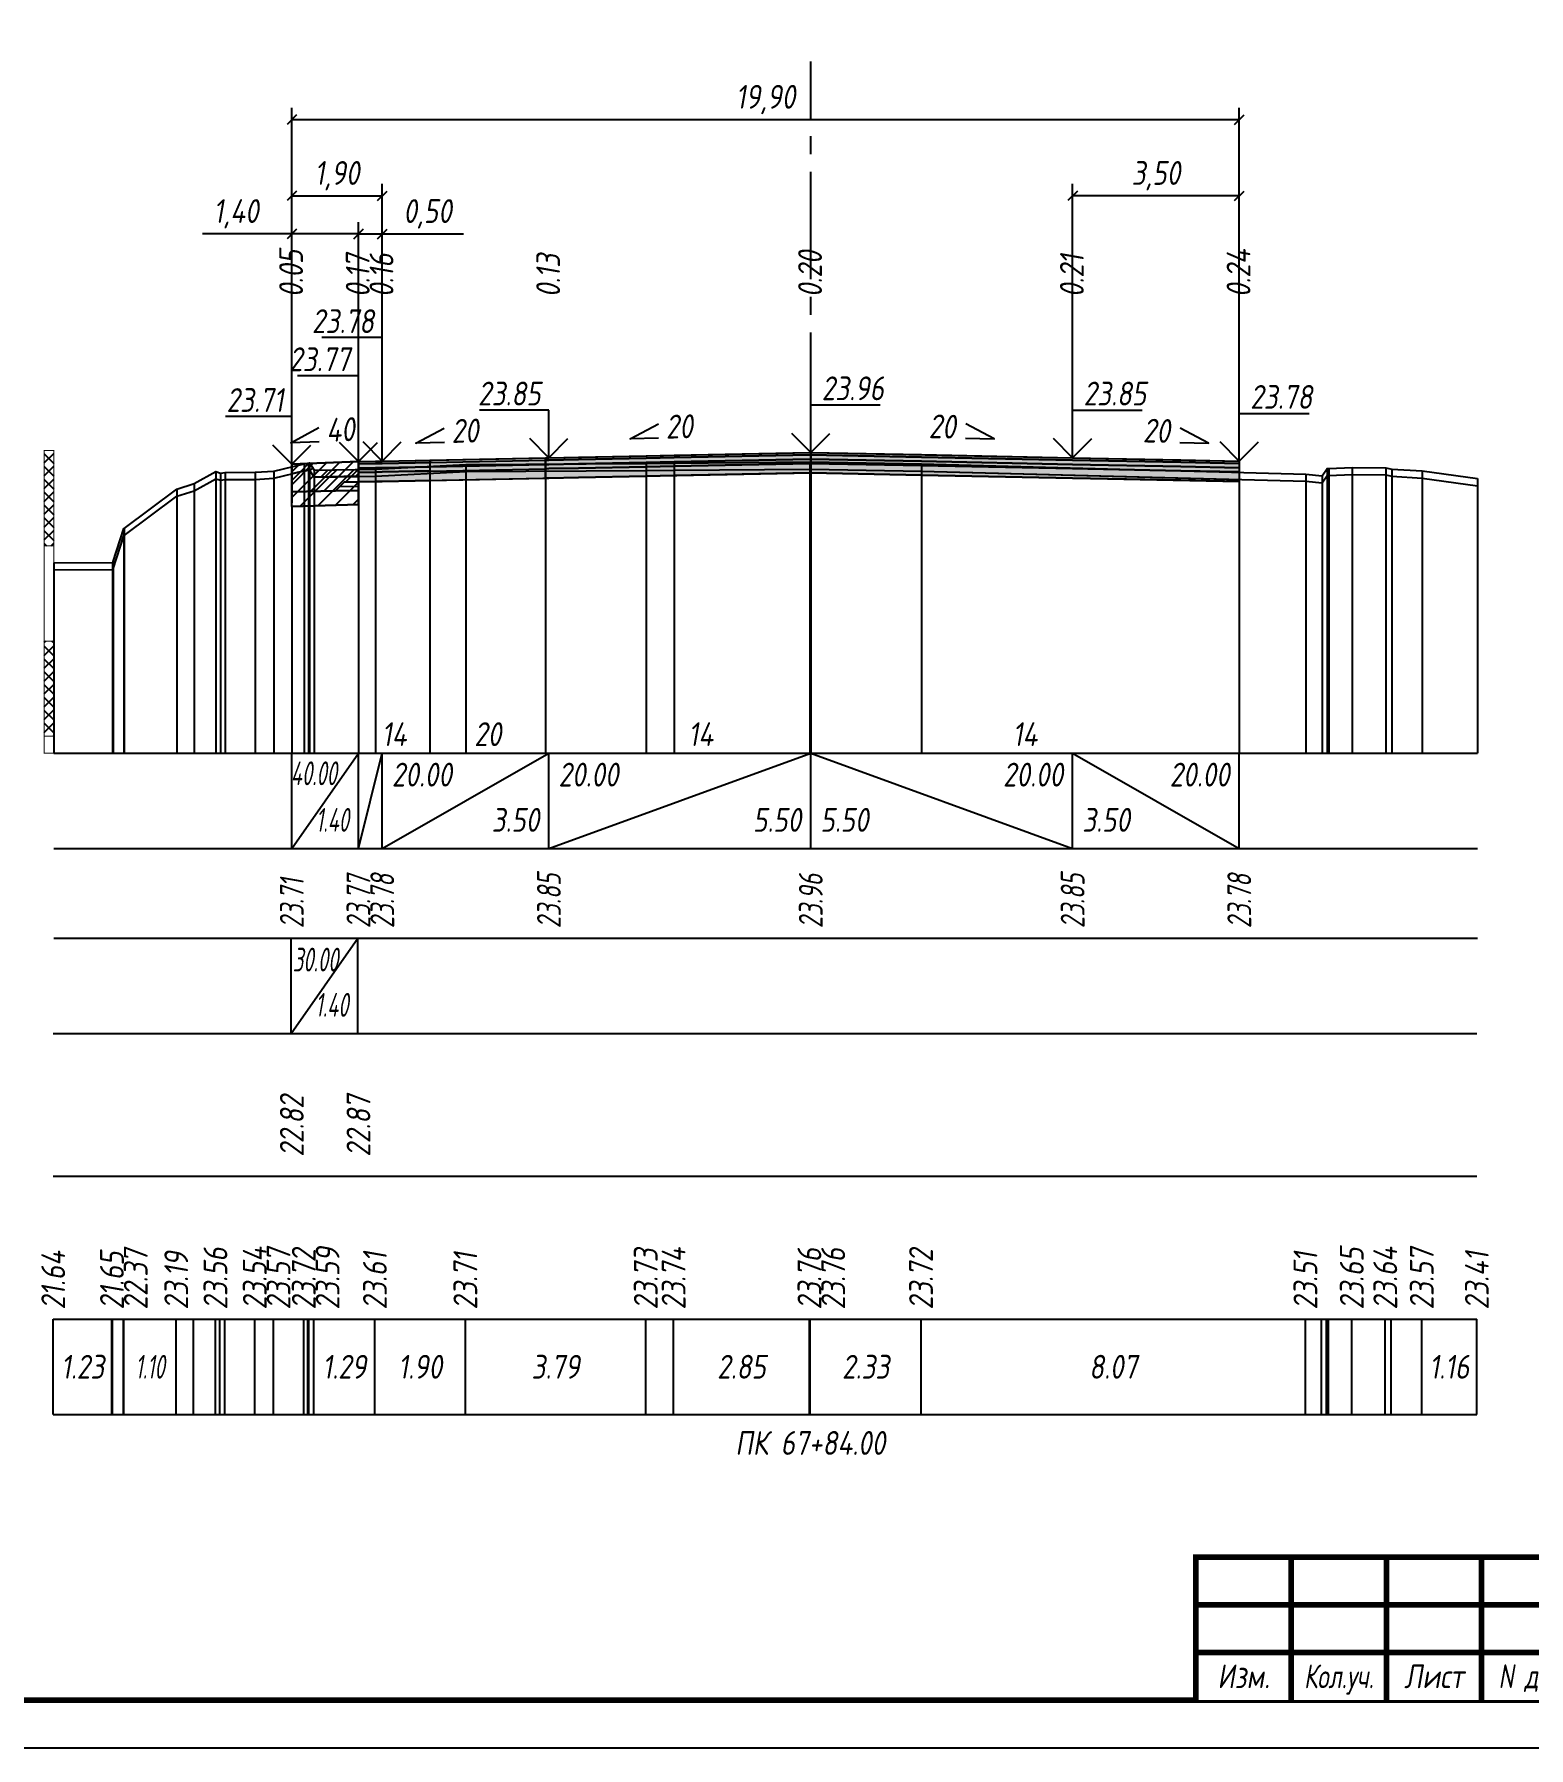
# Model space of a CAD drawing. Extents: x -717 to 1451, y -133302 to 233.
# Drawn here: x 78 to 234.9, y -107207.4 to -107027.5 of the extents above; entities that cross this region are included whole.
import ezdxf
from ezdxf.enums import TextEntityAlignment as Align

# ---------------------------------------------------------------- set-up
doc = ezdxf.new("R2010")
doc.units = 0
doc.linetypes.add('осевая2', pattern=[1.125, 0.75, -0.125, 0.125, -0.125])
for name, color, linetype in [('Зарамочное оформление', 7, 'Continuous'), ('Код_510', 7, 'Continuous'), ('Код_514', 1, 'Continuous'), ('Код_516', 1, 'Continuous'), ('Контур_0', 7, 'Continuous'), ('Контур_2521', 7, 'Continuous'), ('Контур_2564', 7, 'Continuous'), ('Контур_2660', 7, 'Continuous'), ('Контур_2665', 7, 'Continuous'), ('Контур_400', 7, 'Continuous'), ('Контур_508', 7, 'Continuous'), ('Контур_512', 7, 'Continuous'), ('Контур_513', 7, 'Continuous'), ('Контур_818', 7, 'Continuous'), ('Красный поперечник', 1, 'Continuous'), ('Линейка абсолютных высот', 7, 'Continuous'), ('Объём_2501', 7, 'Continuous'), ('Объём_2564', 7, 'Continuous'), ('Объём_2650', 7, 'Continuous'), ('Объём_2660', 7, 'Continuous'), ('Объём_2665', 7, 'Continuous'), ('Ось', 1, 'осевая2'), ('Откосы', 7, 'Continuous'), ('Отметки покрытия', 7, 'Continuous'), ('Подписи поперечников', 7, 'Continuous'), ('Рабочие отметки', 7, 'Continuous'), ('Слои выравнивания', 7, 'Continuous'), ('Таблица', 7, 'Continuous'), ('Уклоны проезжей части', 7, 'Continuous'), ('Черный поперечник', 3, 'Continuous')]:
    doc.layers.add(name, color=color, linetype=linetype)
for name, color, linetype, true_color in [('Контур_2540', 2, 'Continuous', 0xffff00), ('Контур_2560', 2, 'Continuous', 0xffff00), ('Контур_2561', 7, 'Continuous', 0xff8040), ('Контур_2562', 3, 'Continuous', 0x00ff00), ('Контур_2563', 7, 'Continuous', 0xff8000), ('Контур_2570', 7, 'Continuous', 0x80ff00), ('Контур_2725', 7, 'Continuous', 0x323232), ('Контур_2760', 7, 'Continuous', 0x323232), ('Контур_2761', 7, 'Continuous', 0x323232), ('Контур_2762', 7, 'Continuous', 0x323232), ('Контур_2763', 7, 'Continuous', 0x323232), ('Контур_402', 7, 'Continuous', 0xff6464), ('Объём_2520', 7, 'Continuous', 0x80ffff), ('Объём_2540', 2, 'Continuous', 0xffff00), ('Объём_2560', 2, 'Continuous', 0xffff00), ('Объём_2561', 7, 'Continuous', 0xff8040), ('Объём_2562', 3, 'Continuous', 0x00ff00), ('Объём_2563', 7, 'Continuous', 0xff8000), ('Объём_2570', 7, 'Continuous', 0x80ff00), ('Объём_2600', 7, 'Continuous', 0x808000), ('Объём_2746', 2, 'Continuous', 0xffff00)]:
    doc.layers.add(name, color=color, linetype=linetype, true_color=true_color)
doc.styles.get("Standard").update_dxf_attribs({"font": 'txt', "height": 2.5})
doc.styles.add('М', font='romand.shx', dxfattribs={"width": 0.8, "oblique": 10, "height": 2.5})
doc.dimstyles.new('ISO-25', dxfattribs={"dimtxt": 2.5, "dimasz": 2.5, "dimexe": 1.25, "dimexo": 0.625, "dimtad": 1, "dimtxsty": 'Standard', "dimcen": 2.5, "dimadec": 0, "dimazin": 0, "dimtfac": 1, "dimtmove": 0, "dimatfit": 3, "dimfxl": 1, "dimarcsym": 0})
pattern_1 = [(45.0000013, (0, 0), (-0.6735192404, 0.673519211), []), (135.0000003, (0, 0), (-0.673519222, -0.67351923), [])]

# ---------------------------------------------------------------- blocks, each defined once
blk = doc.blocks.new('_Oblique')
at = {"color": 0, "linetype": 'ByBlock', "lineweight": -2}
blk.add_line((-0.5, -0.5), (0.5, 0.5), dxfattribs=at)
blk = doc.blocks.new('*D2183')
at = {"color": 0, "lineweight": -2, "transparency": 16777216}
for p, q in [((105, -107072.09), (105, -107047.23)), ((112, -107071.81), (112, -107047.23)), ((105, -107048.48), (95.61, -107048.48)), ((112, -107048.48), (105, -107048.48))]:
    blk.add_line(p, q, dxfattribs=at)
at = {"layer": 'Defpoints', "color": 0, "transparency": 16777216}
for p in [(112, -107048.48), (112, -107072.43), (105, -107072.71)]:
    blk.add_point(p, dxfattribs=at)
at = {"color": 0, "lineweight": -2, "transparency": 16777216, "rotation": 180}
blk.add_blockref('_Oblique', (105, -107048.48), dxfattribs=at)
at = {"color": 0, "lineweight": -2, "transparency": 16777216}
blk.add_blockref('_Oblique', (112, -107048.48), dxfattribs=at)
at = {"color": 0, "transparency": 16777216, "insert": (99.15, -107046.37), "char_height": 2.5, "width": 8.75, "attachment_point": 5, "style": 'М'}
blk.add_mtext('1,40', dxfattribs=at)
blk = doc.blocks.new('*D2184')
at = {"color": 0, "lineweight": -2, "transparency": 16777216}
for p, q in [((112, -107071.81), (112, -107047.23)), ((114.5, -107071.76), (114.5, -107047.23)), ((112, -107048.48), (114.5, -107048.48)), ((114.5, -107048.48), (123.02, -107048.48))]:
    blk.add_line(p, q, dxfattribs=at)
at = {"layer": 'Defpoints', "color": 0, "transparency": 16777216}
for p in [(114.5, -107048.48), (112, -107072.43), (114.5, -107072.38)]:
    blk.add_point(p, dxfattribs=at)
at = {"color": 0, "lineweight": -2, "transparency": 16777216, "rotation": 180}
blk.add_blockref('_Oblique', (112, -107048.48), dxfattribs=at)
at = {"color": 0, "lineweight": -2, "transparency": 16777216}
blk.add_blockref('_Oblique', (114.5, -107048.48), dxfattribs=at)
at = {"color": 0, "transparency": 16777216, "insert": (119.26, -107046.37), "char_height": 2.5, "width": 9.1667, "attachment_point": 5, "style": 'М'}
blk.add_mtext('0,50', dxfattribs=at)
blk = doc.blocks.new('*D2185')
at = {"color": 0, "lineweight": -2, "transparency": 16777216}
for p, q in [((187, -107071.41), (187, -107043.23)), ((204.5, -107071.76), (204.5, -107043.23)), ((204.5, -107044.48), (187, -107044.48))]:
    blk.add_line(p, q, dxfattribs=at)
at = {"layer": 'Defpoints', "color": 0, "transparency": 16777216}
for p in [(187, -107044.48), (187, -107072.03), (204.5, -107072.38)]:
    blk.add_point(p, dxfattribs=at)
at = {"color": 0, "lineweight": -2, "transparency": 16777216, "rotation": 180}
blk.add_blockref('_Oblique', (187, -107044.48), dxfattribs=at)
at = {"color": 0, "lineweight": -2, "transparency": 16777216}
blk.add_blockref('_Oblique', (204.5, -107044.48), dxfattribs=at)
at = {"color": 0, "transparency": 16777216, "insert": (195.75, -107042.37), "char_height": 2.5, "width": 9.5833, "attachment_point": 5, "style": 'М'}
blk.add_mtext('3,50', dxfattribs=at)
blk = doc.blocks.new('*D2186')
at = {"color": 0, "lineweight": -2, "transparency": 16777216}
for p, q in [((105, -107072.09), (105, -107043.23)), ((114.5, -107071.76), (114.5, -107043.23)), ((105, -107044.48), (114.5, -107044.48))]:
    blk.add_line(p, q, dxfattribs=at)
at = {"layer": 'Defpoints', "color": 0, "transparency": 16777216}
for p in [(114.5, -107044.48), (114.5, -107072.38), (105, -107072.71)]:
    blk.add_point(p, dxfattribs=at)
at = {"color": 0, "lineweight": -2, "transparency": 16777216, "rotation": 180}
blk.add_blockref('_Oblique', (105, -107044.48), dxfattribs=at)
at = {"color": 0, "lineweight": -2, "transparency": 16777216}
blk.add_blockref('_Oblique', (114.5, -107044.48), dxfattribs=at)
at = {"color": 0, "transparency": 16777216, "insert": (109.75, -107042.37), "char_height": 2.5, "width": 8.75, "attachment_point": 5, "style": 'М'}
blk.add_mtext('1,90', dxfattribs=at)
blk = doc.blocks.new('*D2187')
at = {"color": 0, "lineweight": -2, "transparency": 16777216}
for p, q in [((105, -107072.09), (105, -107035.23)), ((105, -107036.48), (204.5, -107036.48)), ((204.5, -107071.76), (204.5, -107035.23))]:
    blk.add_line(p, q, dxfattribs=at)
at = {"layer": 'Defpoints', "color": 0, "transparency": 16777216}
for p in [(204.5, -107036.48), (204.5, -107072.38), (105, -107072.71)]:
    blk.add_point(p, dxfattribs=at)
at = {"color": 0, "lineweight": -2, "transparency": 16777216, "rotation": 180}
blk.add_blockref('_Oblique', (105, -107036.48), dxfattribs=at)
at = {"color": 0, "lineweight": -2, "transparency": 16777216}
blk.add_blockref('_Oblique', (204.5, -107036.48), dxfattribs=at)
at = {"color": 0, "transparency": 16777216, "insert": (154.75, -107034.37), "char_height": 2.5, "width": 11.25, "attachment_point": 5, "style": 'М'}
blk.add_mtext('19,90', dxfattribs=at)
blk = doc.blocks.new('Штамп')
at = {"linetype": 'Continuous'}
blk.add_wipeout([(199.95, -411.25), (384.95, -411.25), (384.95, -426.25), (199.95, -426.25)], dxfattribs=at).dxf.layer = 'Зарамочное оформление'
at = {"layer": 'Зарамочное оформление', "linetype": 'Continuous', "lineweight": -3, "const_width": 0.6, "flags": 128}
for points in [[(199.95, -426.25), (199.95, -411.25), (384.95, -411.25)], [(209.95, -411.25), (209.95, -426.25)], [(219.95, -411.25), (219.95, -426.25)], [(229.95, -411.25), (229.95, -426.25)], [(239.95, -411.25), (239.95, -426.25)], [(254.95, -411.25), (254.95, -426.25)], [(264.95, -411.25), (264.95, -426.25)], [(374.95, -411.25), (374.95, -426.25)], [(199.95, -416.25), (264.95, -416.25)], [(374.95, -418.25), (384.95, -418.25)], [(199.95, -421.25), (264.95, -421.25)]]:
    blk.add_lwpolyline(points, dxfattribs=at)
at = {"linetype": 'Continuous', "insert": (319.95, -419.17), "char_height": 5, "width": 110, "attachment_point": 5, "style": 'М'}
blk.add_mtext('{\\Q10;\\W0.8;43/23-Р-ЗП2-1}', dxfattribs=at)
at = {"layer": 'Зарамочное оформление', "linetype": 'Continuous', "style": 'М', "oblique": 10}
for s, width, p in [('Лист', 0.8, (379.95, -414.66)), ('Изм.', 0.8, (204.95, -423.75)), ('Кол.уч.', 0.7, (214.95, -423.75)), ('Лист', 0.8, (224.95, -423.75)), ('N док.', 0.7, (235.28, -423.75)), ('Подпись', 0.8, (247.45, -423.75)), ('Дата', 0.8, (259.95, -423.75))]:
    blk.add_text(s, height=2.5, dxfattribs=dict(at, width=width)).set_placement(p, align=Align.MIDDLE_CENTER)
blk = doc.blocks.new('шифр')
blk.add_blockref('Штамп', (0, -106836))

msp = doc.modelspace()

# ---------------------------------------------------------------- hatches: boundary and pattern name
at = {"layer": 'Линейка абсолютных высот'}
h = msp.add_hatch(dxfattribs=at)
h.set_pattern_fill('ANSI37', scale=0.3, style=0)
h.set_pattern_definition(pattern_1)
h.paths.add_polyline_path([(80, -107081.224), (80, -107071.224), (79, -107071.224), (79, -107081.224)])
h = msp.add_hatch(dxfattribs=at)
h.set_pattern_fill('ANSI37', scale=0.3, style=0)
h.set_pattern_definition(pattern_1)
h.paths.add_polyline_path([(80, -107101.224), (80, -107091.224), (79, -107091.224), (79, -107101.224)])
at = {"layer": 'Объём_2563'}
h = msp.add_hatch(dxfattribs=at)
h.set_pattern_fill('ANSI31', color=256, scale=0.3)
h.paths.add_polyline_path([(105, -107072.651), (112, -107072.371), (112, -107074.521), (110.5, -107074.551), (109.582, -107075.469), (105, -107075.561)])
at = {"layer": 'Объём_2570'}
h = msp.add_hatch(dxfattribs=at)
h.set_pattern_fill('ANSI31', color=256, scale=0.2)
h.paths.add_polyline_path([(112, -107073.919), (107.35, -107074.023), (106.85, -107073.273), (106.311, -107073.36), (105, -107073.676), (105, -107072.926), (106.311, -107072.61), (106.85, -107072.523), (107.35, -107073.273), (112, -107073.198)])
at = {"layer": 'Объём_2600'}
h = msp.add_hatch(dxfattribs=at)
h.set_pattern_fill('ANSI31', color=6, scale=0.4)
h.paths.add_polyline_path([(105, -107077.106), (105, -107073.676), (106.311, -107073.36), (106.85, -107073.273), (107.35, -107074.023), (112, -107073.948), (112, -107076.896)])
at = {"layer": 'Слои выравнивания'}
for color, points in [(2, [(112, -107072.371), (113.781, -107072.335), (114.5, -107072.321), (117.948, -107072.252), (131.656, -107071.978), (131.656, -107072.228), (117.948, -107072.502), (114.5, -107072.571), (113.781, -107072.585), (112, -107072.621)]), (3, [(112, -107072.621), (113.781, -107072.585), (114.5, -107072.571), (117.948, -107072.502), (131.656, -107072.228), (131.656, -107072.678), (117.948, -107072.952), (114.5, -107073.021), (113.781, -107073.035), (112, -107073.071)]), (2, [(131.656, -107071.978), (132, -107071.971), (135.111, -107071.909), (142.224, -107071.766), (145.15, -107071.708), (159.414, -107071.422), (159.5, -107071.421), (159.5, -107071.671), (159.414, -107071.672), (145.15, -107071.958), (142.224, -107072.016), (135.111, -107072.159), (132, -107072.221), (131.656, -107072.228)]), (3, [(131.656, -107072.228), (132, -107072.221), (135.111, -107072.159), (142.224, -107072.016), (145.15, -107071.958), (159.414, -107071.672), (159.5, -107071.671), (159.5, -107072.121), (159.414, -107072.122), (145.15, -107072.408), (142.224, -107072.466), (135.111, -107072.609), (132, -107072.671), (131.656, -107072.678)]), (4, [(131.656, -107072.678), (132, -107072.671), (135.111, -107072.609), (142.224, -107072.466), (145.15, -107072.408), (159.414, -107072.122), (159.5, -107072.121), (159.5, -107072.571), (159.414, -107072.572), (145.15, -107072.858), (142.224, -107072.916), (135.111, -107073.059), (132, -107073.121), (131.656, -107073.128)]), (5, [(131.656, -107073.128), (132, -107073.121), (135.111, -107073.059), (142.224, -107072.916), (145.15, -107072.858), (159.414, -107072.572), (159.5, -107072.571), (159.5, -107073.571), (159.414, -107073.572), (145.15, -107073.858), (142.224, -107073.916), (135.111, -107074.059), (132, -107074.121), (131.656, -107074.128)]), (2, [(159.5, -107071.421), (171.133, -107071.653), (187, -107071.971), (198.365, -107072.198), (204.5, -107072.321), (204.5, -107072.571), (198.365, -107072.448), (187, -107072.221), (171.133, -107071.903), (159.5, -107071.671)]), (3, [(159.5, -107071.671), (171.133, -107071.903), (187, -107072.221), (198.365, -107072.448), (204.5, -107072.571), (204.5, -107073.021), (198.365, -107072.898), (187, -107072.671), (171.133, -107072.353), (159.5, -107072.121)]), (4, [(159.5, -107072.121), (171.133, -107072.353), (187, -107072.671), (198.365, -107072.898), (204.5, -107073.021), (204.5, -107073.471), (198.365, -107073.348), (187, -107073.121), (171.133, -107072.803), (159.5, -107072.571)]), (5, [(159.5, -107072.571), (171.133, -107072.803), (187, -107073.121), (198.365, -107073.348), (204.5, -107073.471), (204.5, -107074.471), (198.365, -107074.348), (187, -107074.121), (171.133, -107073.803), (159.5, -107073.571)]), (4, [(112, -107073.071), (113.781, -107073.035), (114.5, -107073.021), (117.948, -107072.952), (131.656, -107072.678), (131.656, -107073.128), (117.948, -107073.402), (114.5, -107073.471), (113.781, -107073.485), (112, -107073.521)]), (5, [(112, -107073.521), (113.781, -107073.485), (114.5, -107073.471), (117.948, -107073.402), (131.656, -107073.128), (131.656, -107074.128), (117.948, -107074.402), (114.5, -107074.471), (113.781, -107074.485), (112, -107074.521)])]:
    msp.add_hatch(color=color, dxfattribs=at).paths.add_polyline_path(points)

# ---------------------------------------------------------------- linework, layer by layer
at = {"flags": 128}
msp.add_lwpolyline([(-30.054, -107207.421), (389.946, -107207.421), (389.946, -106910.421), (-30.054, -106910.421)], close=True, dxfattribs=at)
at = {"const_width": 0.6, "flags": 128}
msp.add_lwpolyline([(-10.054, -107202.421), (384.946, -107202.421), (384.946, -106915.421), (-10.054, -106915.421)], close=True, dxfattribs=at)
at = {"layer": 'Код_510'}
for p, q in [((79.946, -107172.421), (79.946, -107162.421)), ((86.11, -107172.421), (86.11, -107162.421)), ((86.186, -107172.421), (86.186, -107162.421)), ((87.307, -107172.421), (87.307, -107162.421)), ((87.344, -107172.421), (87.344, -107162.421)), ((92.865, -107172.421), (92.865, -107162.421)), ((94.682, -107172.421), (94.682, -107162.421)), ((96.983, -107172.421), (96.983, -107162.421)), ((97.453, -107172.421), (97.453, -107162.421)), ((97.951, -107172.421), (97.951, -107162.421)), ((101.108, -107172.421), (101.108, -107162.421)), ((103.064, -107172.421), (103.064, -107162.421)), ((106.257, -107172.421), (106.257, -107162.421)), ((106.695, -107172.421), (106.695, -107162.421)), ((106.796, -107172.421), (106.796, -107162.421)), ((107.296, -107172.421), (107.296, -107162.421)), ((113.727, -107172.421), (113.727, -107162.421)), ((123.226, -107172.421), (123.226, -107162.421)), ((142.169, -107172.421), (142.169, -107162.421)), ((145.096, -107172.421), (145.096, -107162.421)), ((159.359, -107172.421), (159.359, -107162.421)), ((159.446, -107172.421), (159.446, -107162.421)), ((171.079, -107172.421), (171.079, -107162.421)), ((211.445, -107172.421), (211.445, -107162.421)), ((213.15, -107172.421), (213.15, -107162.421)), ((213.664, -107172.421), (213.664, -107162.421)), ((213.857, -107172.421), (213.857, -107162.421)), ((216.312, -107172.421), (216.312, -107162.421)), ((219.831, -107172.421), (219.831, -107162.421)), ((220.455, -107172.421), (220.455, -107162.421)), ((223.666, -107172.421), (223.666, -107162.421)), ((229.446, -107172.421), (229.446, -107162.421))]:
    msp.add_line(p, q, dxfattribs=at)
at = {"layer": 'Код_514'}
for p, q in [((105, -107113), (105, -107103)), ((105, -107113), (112, -107103)), ((112, -107113), (112, -107103)), ((112, -107113), (114.5, -107103)), ((114.5, -107113), (114.5, -107103)), ((114.5, -107113), (132, -107103)), ((132, -107113), (132, -107103)), ((132, -107113), (159.5, -107103)), ((159.5, -107113), (159.5, -107103)), ((159.5, -107103), (187, -107113)), ((187, -107113), (187, -107103)), ((187, -107103), (204.5, -107113)), ((204.5, -107113), (204.5, -107103))]:
    msp.add_line(p, q, dxfattribs=at)
at = {"layer": 'Код_516'}
for p, q in [((104.946, -107132.421), (104.946, -107122.421)), ((104.946, -107132.421), (111.946, -107122.421)), ((111.946, -107132.421), (111.946, -107122.421))]:
    msp.add_line(p, q, dxfattribs=at)
at = {"layer": 'Контур_0', "flags": 128}
for points in [[(204.5, -107072.321), (204.5, -107076.371)], [(105, -107072.651), (105, -107076.701)], [(105, -107075.561), (109.582, -107075.469), (110.5, -107074.551), (112, -107074.521)], [(110.5, -107074.551), (112, -107074.521), (112, -107075.421), (109.582, -107075.469), (110.5, -107074.551), (110.5, -107074.551)]]:
    msp.add_lwpolyline(points, dxfattribs=at)
at = {"layer": 'Контур_2521', "color": 250, "flags": 128}
msp.add_lwpolyline([(110.041, -107075.01), (112, -107074.971)], dxfattribs=at)
at = {"layer": 'Контур_2540', "flags": 128}
msp.add_lwpolyline([(109.582, -107075.469), (112, -107075.421), (112, -107076.896), (105, -107077.106), (105, -107075.561), (109.582, -107075.469), (109.582, -107075.469)], dxfattribs=at)
at = {"layer": 'Контур_2560', "flags": 128}
msp.add_lwpolyline([(105, -107072.651), (105, -107072.651), (105, -107072.651), (112, -107072.371)], dxfattribs=at)
at = {"layer": 'Контур_2561', "flags": 128}
msp.add_lwpolyline([(112, -107072.371), (112, -107072.371), (105, -107072.651), (105, -107072.651), (112, -107072.371)], dxfattribs=at)
at = {"layer": 'Контур_2562', "flags": 128}
msp.add_lwpolyline([(105, -107072.651), (105, -107072.651), (105, -107072.651), (105, -107072.651), (105, -107072.651)], dxfattribs=at)
at = {"layer": 'Контур_2563', "flags": 128}
msp.add_lwpolyline([(105, -107072.651), (112, -107072.371), (112, -107074.521), (110.5, -107074.551), (109.582, -107075.469), (105, -107075.561), (105, -107072.651), (105, -107072.651)], dxfattribs=at)
at = {"layer": 'Контур_2564', "flags": 128}
msp.add_lwpolyline([(105, -107072.651), (112, -107072.371)], dxfattribs=at)
at = {"layer": 'Контур_2570', "flags": 128}
msp.add_lwpolyline([(80, -107083.75), (86.164, -107083.724), (86.24, -107083.627), (87.361, -107080.166), (87.398, -107080.144), (92.92, -107076.018), (94.736, -107075.441), (97.037, -107074.18), (97.507, -107074.341), (98.006, -107074.278), (101.162, -107074.26), (103.118, -107074.129), (106.311, -107073.36), (106.75, -107073.291), (106.85, -107073.273), (107.35, -107074.023), (113.781, -107073.919), (123.281, -107073.424), (142.224, -107073.319), (145.15, -107073.291), (159.414, -107073.164), (159.5, -107073.166), (171.133, -107073.373), (211.499, -107074.448), (213.204, -107074.611), (213.719, -107073.856), (213.911, -107073.848), (216.367, -107073.744), (219.886, -107073.773), (220.509, -107073.914), (223.72, -107074.114), (229.5, -107074.915)], dxfattribs=at)
at = {"layer": 'Контур_2660', "flags": 128}
msp.add_lwpolyline([(105, -107077.106), (112, -107076.896)], dxfattribs=at)
at = {"layer": 'Контур_2665', "flags": 128}
msp.add_lwpolyline([(105, -107072.651), (105, -107072.651)], dxfattribs=at)
at = {"layer": 'Контур_2725', "flags": 128}
msp.add_lwpolyline([(112, -107074.521), (113.781, -107074.485), (114.5, -107074.471), (117.948, -107074.402), (119.505, -107074.371), (131.656, -107074.128), (132, -107074.121), (135.111, -107074.059), (142.224, -107073.916), (145.15, -107073.858), (159.414, -107073.572), (159.5, -107073.571), (171.133, -107073.803), (187, -107074.121), (198.365, -107074.348), (204.5, -107074.471)], dxfattribs=at)
at = {"layer": 'Контур_2760', "flags": 128}
msp.add_lwpolyline([(112, -107072.371), (113.781, -107072.335), (114.5, -107072.321), (117.948, -107072.252), (119.505, -107072.221), (131.656, -107071.978), (132, -107071.971), (135.111, -107071.909), (142.224, -107071.766), (145.15, -107071.708), (159.414, -107071.422), (159.5, -107071.421), (171.133, -107071.653), (187, -107071.971), (198.365, -107072.198), (204.5, -107072.321)], dxfattribs=at)
at = {"layer": 'Контур_2761', "flags": 128}
msp.add_lwpolyline([(112, -107072.621), (113.781, -107072.585), (114.5, -107072.571), (117.948, -107072.502), (119.505, -107072.471), (131.656, -107072.228), (132, -107072.221), (135.111, -107072.159), (142.224, -107072.016), (145.15, -107071.958), (159.414, -107071.672), (159.5, -107071.671), (171.133, -107071.903), (187, -107072.221), (198.365, -107072.448), (204.5, -107072.571)], dxfattribs=at)
at = {"layer": 'Контур_2762', "flags": 128}
msp.add_lwpolyline([(112, -107073.071), (113.781, -107073.035), (114.5, -107073.021), (117.948, -107072.952), (119.505, -107072.921), (131.656, -107072.678), (132, -107072.671), (135.111, -107072.609), (142.224, -107072.466), (145.15, -107072.408), (159.414, -107072.122), (159.5, -107072.121), (171.133, -107072.353), (187, -107072.671), (198.365, -107072.898), (204.5, -107073.021)], dxfattribs=at)
at = {"layer": 'Контур_2763', "flags": 128}
msp.add_lwpolyline([(112, -107073.521), (113.781, -107073.485), (114.5, -107073.471), (117.948, -107073.402), (119.505, -107073.371), (131.656, -107073.128), (132, -107073.121), (135.111, -107073.059), (142.224, -107072.916), (145.15, -107072.858), (159.414, -107072.572), (159.5, -107072.571), (171.133, -107072.803), (187, -107073.121), (198.365, -107073.348), (204.5, -107073.471)], dxfattribs=at)
at = {"layer": 'Контур_400', "flags": 128}
for points in [[(112, -107072.371), (114.5, -107072.321), (114.5, -107072.321), (114.5, -107072.321), (114.5, -107072.321), (114.5, -107072.321), (114.5, -107072.321), (132, -107071.971), (159.5, -107071.421)], [(159.5, -107071.421), (187, -107071.971), (204.5, -107072.321)]]:
    msp.add_lwpolyline(points, dxfattribs=at)
at = {"layer": 'Контур_402', "flags": 128}
msp.add_lwpolyline([(105, -107077.106), (112, -107076.896), (112, -107074.521), (159.5, -107073.571), (204.5, -107074.471)], dxfattribs=at)
at = {"layer": 'Контур_508', "flags": 128}
msp.add_lwpolyline([(105, -107077.106), (112, -107076.896), (112, -107074.521), (159.5, -107073.571), (204.5, -107074.471)], dxfattribs=at)
at = {"layer": 'Контур_512', "flags": 128}
msp.add_lwpolyline([(105, -107077.106), (112, -107076.896)], dxfattribs=at)
at = {"layer": 'Контур_513', "flags": 128}
msp.add_lwpolyline([(105, -107077.106), (112, -107076.896), (112, -107074.521), (159.5, -107073.571), (204.5, -107074.471)], dxfattribs=at)
at = {"layer": 'Контур_818', "flags": 128}
msp.add_lwpolyline([(105, -107073.676), (106.311, -107073.36), (106.75, -107073.291), (106.85, -107073.273), (107.35, -107074.023), (113.781, -107073.919), (123.281, -107073.424), (142.224, -107073.319), (145.15, -107073.291), (159.414, -107073.164), (159.5, -107073.166), (171.133, -107073.373), (204.5, -107074.261)], dxfattribs=at)
at = {"layer": 'Красный поперечник'}
for p, q in [((105, -107072.651), (112, -107072.371)), ((112, -107072.371), (114.5, -107072.321)), ((114.5, -107072.321), (132, -107071.971)), ((132, -107071.971), (159.5, -107071.421)), ((159.5, -107071.421), (187, -107071.971)), ((187, -107071.971), (204.5, -107072.321)), ((105, -107077.106), (105, -107103)), ((112, -107076.896), (112, -107103))]:
    msp.add_line(p, q, dxfattribs=at)
at = {"layer": 'Линейка абсолютных высот', "color": 7, "const_width": 0.1, "flags": 128}
for points in [[(80, -107081.224), (80, -107071.224), (79, -107071.224), (79, -107081.224), (80, -107081.224)], [(80, -107091.224), (80, -107081.224), (79, -107081.224), (79, -107091.224), (80, -107091.224)], [(80, -107101.224), (80, -107091.224), (79, -107091.224), (79, -107101.224), (80, -107101.224)], [(80, -107103), (80, -107101.224), (79, -107101.224), (79, -107103), (80, -107103)]]:
    msp.add_lwpolyline(points, dxfattribs=at)
at = {"layer": 'Объём_2501', "flags": 128}
for points in [[(112, -107072.371), (114.5, -107072.321), (114.5, -107072.321), (114.5, -107072.321), (114.5, -107072.321), (114.5, -107072.321), (114.5, -107072.321), (132, -107071.971), (159.5, -107071.421)], [(159.5, -107071.421), (187, -107071.971), (204.5, -107072.321)]]:
    msp.add_lwpolyline(points, dxfattribs=at)
at = {"layer": 'Объём_2520', "color": 250, "flags": 128}
msp.add_lwpolyline([(110.5, -107074.551), (112, -107074.521), (112, -107075.421), (109.582, -107075.469), (110.5, -107074.551), (110.5, -107074.551)], dxfattribs=at)
at = {"layer": 'Объём_2540', "flags": 128}
msp.add_lwpolyline([(109.582, -107075.469), (112, -107075.421), (112, -107076.896), (105, -107077.106), (105, -107075.561), (109.582, -107075.469), (109.582, -107075.469)], dxfattribs=at)
at = {"layer": 'Объём_2560', "flags": 128}
msp.add_lwpolyline([(105, -107072.651), (105, -107072.651), (105, -107072.651), (112, -107072.371)], dxfattribs=at)
at = {"layer": 'Объём_2561', "flags": 128}
msp.add_lwpolyline([(112, -107072.371), (112, -107072.371), (105, -107072.651), (105, -107072.651), (112, -107072.371)], dxfattribs=at)
at = {"layer": 'Объём_2562', "flags": 128}
msp.add_lwpolyline([(105, -107072.651), (105, -107072.651), (105, -107072.651), (105, -107072.651), (105, -107072.651)], dxfattribs=at)
at = {"layer": 'Объём_2563', "color": 250, "flags": 128}
msp.add_lwpolyline([(105, -107072.651), (112, -107072.371), (112, -107074.521), (110.5, -107074.551), (109.582, -107075.469), (105, -107075.561), (105, -107072.651), (105, -107072.651)], dxfattribs=at)
at = {"layer": 'Объём_2564', "flags": 128}
msp.add_lwpolyline([(105, -107072.651), (112, -107072.371)], dxfattribs=at)
at = {"layer": 'Объём_2570', "flags": 128}
msp.add_lwpolyline([(112, -107073.919), (112, -107073.919), (112, -107073.919), (112, -107073.919), (107.35, -107074.023), (106.85, -107073.273), (106.311, -107073.36), (105, -107073.676), (105, -107072.926), (106.311, -107072.61), (106.85, -107072.523), (107.35, -107073.273), (112, -107073.198), (112, -107073.198), (112, -107073.198), (112, -107073.198), (112, -107073.198), (112, -107073.919), (112, -107073.919), (112, -107073.919)], dxfattribs=at)
at = {"layer": 'Объём_2650', "color": 6, "flags": 128}
msp.add_lwpolyline([(105, -107077.106), (105, -107073.676), (106.311, -107073.36), (106.85, -107073.273), (107.35, -107074.023), (112, -107073.948), (112, -107076.896), (105, -107077.106), (105, -107077.106)], dxfattribs=at)
at = {"layer": 'Объём_2660', "flags": 128}
msp.add_lwpolyline([(105, -107077.106), (112, -107076.896)], dxfattribs=at)
at = {"layer": 'Объём_2665', "flags": 128}
msp.add_lwpolyline([(105, -107072.651), (105, -107072.651)], dxfattribs=at)
at = {"layer": 'Объём_2746', "flags": 128}
msp.add_lwpolyline([(107.35, -107074.023), (107.35, -107077.035), (105, -107077.106), (105, -107073.676), (106.311, -107073.36), (106.85, -107073.273), (107.35, -107074.023), (107.35, -107074.023)], dxfattribs=at)
at = {"layer": 'Ось', "ltscale": 15}
msp.add_line((159.5, -107086.971), (159.5, -107030.392), dxfattribs=at)
at = {"layer": 'Откосы', "color": 1, "flags": 128}
for points in [[(107.881, -107070.306), (104.884, -107070.426), (107.821, -107068.807)], [(121.024, -107070.379), (118.025, -107070.439), (120.994, -107068.879)], [(143.524, -107069.929), (140.525, -107069.989), (143.494, -107068.429)], [(175.763, -107069.929), (178.763, -107069.989), (175.793, -107068.429)], [(198.263, -107070.379), (201.263, -107070.439), (198.293, -107068.879)]]:
    msp.add_lwpolyline(points, dxfattribs=at)
at = {"layer": 'Отметки покрытия', "color": 1}
for p, q in [((114.5, -107059.371), (108.15, -107059.371)), ((114.5, -107072.321), (114.5, -107059.371)), ((112, -107063.371), (105.6, -107063.371)), ((112, -107072.371), (112, -107063.371)), ((132, -107066.971), (124.7, -107066.971)), ((132, -107071.971), (132, -107066.971)), ((159.5, -107071.421), (159.5, -107066.421)), ((159.5, -107066.421), (166.8, -107066.421)), ((187, -107071.971), (187, -107066.971)), ((187, -107066.971), (194.3, -107066.971)), ((105, -107067.651), (98.05, -107067.651)), ((105, -107072.651), (105, -107067.651)), ((204.5, -107072.321), (204.5, -107067.321)), ((204.5, -107067.321), (211.85, -107067.321)), ((105, -107072.651), (103, -107070.651)), ((105, -107072.651), (107, -107070.651)), ((112, -107072.371), (110, -107070.371)), ((112, -107072.371), (114, -107070.371)), ((114.5, -107072.321), (112.5, -107070.321)), ((114.5, -107072.321), (116.5, -107070.321)), ((132, -107071.971), (130, -107069.971)), ((132, -107071.971), (134, -107069.971)), ((159.5, -107071.421), (157.5, -107069.421)), ((159.5, -107071.421), (161.5, -107069.421)), ((187, -107071.971), (185, -107069.971)), ((187, -107071.971), (189, -107069.971)), ((204.5, -107072.321), (202.5, -107070.321)), ((204.5, -107072.321), (206.5, -107070.321))]:
    msp.add_line(p, q, dxfattribs=at)
at = {"layer": 'Слои выравнивания'}
for p, q in [((112, -107072.371), (112, -107103)), ((119.505, -107072.221), (119.505, -107103)), ((131.656, -107071.978), (131.656, -107103)), ((159.5, -107071.421), (159.5, -107103)), ((204.5, -107072.321), (204.5, -107103))]:
    msp.add_line(p, q, dxfattribs=at)
at = {"layer": 'Слои выравнивания', "color": 2, "flags": 128}
for points in [[(112, -107072.371), (113.781, -107072.335), (114.5, -107072.321), (117.948, -107072.252), (119.505, -107072.221), (119.505, -107072.471), (117.948, -107072.502), (114.5, -107072.571), (113.781, -107072.585), (112, -107072.621)], [(131.656, -107071.978), (132, -107071.971), (135.111, -107071.909), (142.224, -107071.766), (145.15, -107071.708), (159.414, -107071.422), (159.5, -107071.421), (159.5, -107071.671), (159.414, -107071.672), (145.15, -107071.958), (142.224, -107072.016), (135.111, -107072.159), (132, -107072.221), (131.656, -107072.228)], [(159.5, -107071.421), (171.133, -107071.653), (187, -107071.971), (198.365, -107072.198), (204.5, -107072.321), (204.5, -107072.571), (198.365, -107072.448), (187, -107072.221), (171.133, -107071.903), (159.5, -107071.671)]]:
    msp.add_lwpolyline(points, close=True, dxfattribs=at)
at = {"layer": 'Слои выравнивания', "color": 3, "flags": 128}
for points in [[(112, -107072.621), (113.781, -107072.585), (114.5, -107072.571), (117.948, -107072.502), (119.505, -107072.471), (119.505, -107072.921), (117.948, -107072.952), (114.5, -107073.021), (113.781, -107073.035), (112, -107073.071)], [(131.656, -107072.228), (132, -107072.221), (135.111, -107072.159), (142.224, -107072.016), (145.15, -107071.958), (159.414, -107071.672), (159.5, -107071.671), (159.5, -107072.121), (159.414, -107072.122), (145.15, -107072.408), (142.224, -107072.466), (135.111, -107072.609), (132, -107072.671), (131.656, -107072.678)], [(159.5, -107071.671), (171.133, -107071.903), (187, -107072.221), (198.365, -107072.448), (204.5, -107072.571), (204.5, -107073.021), (198.365, -107072.898), (187, -107072.671), (171.133, -107072.353), (159.5, -107072.121)]]:
    msp.add_lwpolyline(points, close=True, dxfattribs=at)
at = {"layer": 'Слои выравнивания', "color": 4, "flags": 128}
for points in [[(131.656, -107072.678), (132, -107072.671), (135.111, -107072.609), (142.224, -107072.466), (145.15, -107072.408), (159.414, -107072.122), (159.5, -107072.121), (159.5, -107072.571), (159.414, -107072.572), (145.15, -107072.858), (142.224, -107072.916), (135.111, -107073.059), (132, -107073.121), (131.656, -107073.128)], [(159.5, -107072.121), (171.133, -107072.353), (187, -107072.671), (198.365, -107072.898), (204.5, -107073.021), (204.5, -107073.471), (198.365, -107073.348), (187, -107073.121), (171.133, -107072.803), (159.5, -107072.571)], [(112, -107073.071), (113.781, -107073.035), (114.5, -107073.021), (117.948, -107072.952), (119.505, -107072.921), (119.505, -107073.371), (117.948, -107073.402), (114.5, -107073.471), (113.781, -107073.485), (112, -107073.521)]]:
    msp.add_lwpolyline(points, close=True, dxfattribs=at)
at = {"layer": 'Слои выравнивания', "color": 5, "flags": 128}
for points in [[(131.656, -107073.128), (132, -107073.121), (135.111, -107073.059), (142.224, -107072.916), (145.15, -107072.858), (159.414, -107072.572), (159.5, -107072.571), (159.5, -107073.571), (159.414, -107073.572), (145.15, -107073.858), (142.224, -107073.916), (135.111, -107074.059), (132, -107074.121), (131.656, -107074.128)], [(159.5, -107072.571), (171.133, -107072.803), (187, -107073.121), (198.365, -107073.348), (204.5, -107073.471), (204.5, -107074.471), (198.365, -107074.348), (187, -107074.121), (171.133, -107073.803), (159.5, -107073.571)], [(112, -107073.521), (113.781, -107073.485), (114.5, -107073.471), (117.948, -107073.402), (119.505, -107073.371), (119.505, -107074.371), (117.948, -107074.402), (114.5, -107074.471), (113.781, -107074.485), (112, -107074.521)]]:
    msp.add_lwpolyline(points, close=True, dxfattribs=at)
at = {"layer": 'Таблица'}
for p, q in [((80, -107103), (229.5, -107103)), ((80, -107113), (229.5, -107113)), ((80, -107122.421), (229.5, -107122.421)), ((79.946, -107132.421), (229.446, -107132.421)), ((79.946, -107147.421), (229.446, -107147.421)), ((79.946, -107162.421), (229.446, -107162.421)), ((79.946, -107172.421), (229.446, -107172.421))]:
    msp.add_line(p, q, dxfattribs=at)
at = {"layer": 'Черный поперечник', "color": 7}
for p, q in [((106.75, -107072.541), (106.75, -107103)), ((106.85, -107072.523), (106.85, -107103)), ((142.224, -107072.569), (142.224, -107103)), ((145.15, -107072.541), (145.15, -107103)), ((159.414, -107072.414), (159.414, -107103)), ((159.5, -107072.416), (159.5, -107103)), ((97.037, -107073.43), (97.037, -107103)), ((97.507, -107073.591), (97.507, -107103)), ((98.006, -107073.528), (98.006, -107103)), ((101.162, -107073.51), (101.162, -107103)), ((103.118, -107073.379), (103.118, -107103)), ((106.311, -107072.61), (106.311, -107103)), ((107.35, -107073.273), (107.35, -107103)), ((113.781, -107073.169), (113.781, -107103)), ((123.281, -107072.674), (123.281, -107103)), ((171.133, -107072.623), (171.133, -107103)), ((211.499, -107073.698), (211.499, -107103)), ((213.204, -107073.861), (213.204, -107103)), ((213.719, -107073.106), (213.719, -107103)), ((213.911, -107073.098), (213.911, -107103)), ((216.367, -107072.994), (216.367, -107103)), ((219.886, -107073.023), (219.886, -107103)), ((220.509, -107073.164), (220.509, -107103)), ((223.72, -107073.364), (223.72, -107103)), ((229.5, -107074.165), (229.5, -107103)), ((92.92, -107075.268), (92.92, -107103)), ((94.736, -107074.691), (94.736, -107103)), ((87.361, -107079.416), (87.361, -107103)), ((87.398, -107079.394), (87.398, -107103)), ((80, -107083), (80, -107103)), ((86.164, -107082.974), (86.164, -107103)), ((86.24, -107082.877), (86.24, -107103))]:
    msp.add_line(p, q, dxfattribs=at)
at = {"layer": 'Черный поперечник', "flags": 128}
msp.add_lwpolyline([(80, -107083), (86.164, -107082.974), (86.24, -107082.877), (87.361, -107079.416), (87.398, -107079.394), (92.92, -107075.268), (94.736, -107074.691), (97.037, -107073.43), (97.507, -107073.591), (98.006, -107073.528), (101.162, -107073.51), (103.118, -107073.379), (106.311, -107072.61), (106.75, -107072.541), (106.85, -107072.523), (107.35, -107073.273), (113.781, -107073.169), (123.281, -107072.674), (142.224, -107072.569), (145.15, -107072.541), (159.414, -107072.414), (159.5, -107072.416), (171.133, -107072.623), (211.499, -107073.698), (213.204, -107073.861), (213.719, -107073.106), (213.911, -107073.098), (216.367, -107072.994), (219.886, -107073.023), (220.509, -107073.164), (223.72, -107073.364), (229.5, -107074.165)], dxfattribs=at)

# ---------------------------------------------------------------- texts
at = {"layer": 'Код_510', "style": 'М', "oblique": 10, "width": 0.8}
for s, p in [('21.64', (79.946, -107161.421)), ('21.65', (86.11, -107161.421)), ('22.37', (88.61, -107161.421)), ('23.19', (92.865, -107161.421)), ('23.56', (96.983, -107161.421)), ('23.54', (101.108, -107161.421)), ('23.57', (103.608, -107161.421)), ('23.72', (106.257, -107161.421)), ('23.59', (108.757, -107161.421)), ('23.61', (113.727, -107161.421)), ('23.71', (123.226, -107161.421)), ('23.73', (142.169, -107161.421)), ('23.74', (145.096, -107161.421)), ('23.76', (159.359, -107161.421)), ('23.76', (161.859, -107161.421)), ('23.72', (171.079, -107161.421)), ('23.51', (211.445, -107161.421)), ('23.65', (216.312, -107161.421)), ('23.64', (219.831, -107161.421)), ('23.57', (223.666, -107161.421)), ('23.41', (229.446, -107161.421))]:
    msp.add_text(s, height=2.5, rotation=90, dxfattribs=at).set_placement(p, align=Align.MIDDLE_LEFT)
at = {"layer": 'Код_510', "style": 'М', "oblique": 10}
for s, width, p in [('1.23', 0.8, (83.028, -107167.421)), ('1.10', 0.6, (90.105, -107167.421)), ('1.29', 0.8, (110.511, -107167.421)), ('1.90', 0.8, (118.477, -107167.421)), ('3.79', 0.8, (132.698, -107167.421)), ('2.85', 0.8, (152.228, -107167.421)), ('2.33', 0.8, (165.262, -107167.421)), ('8.07', 0.8, (191.262, -107167.421)), ('1.16', 0.8, (226.556, -107167.421))]:
    msp.add_text(s, height=2.5, dxfattribs=dict(at, width=width)).set_placement(p, align=Align.MIDDLE_CENTER)
at = {"layer": 'Код_514', "style": 'М', "oblique": 10}
for s, width, p in [('40.00', 0.6, (104.883, -107103.86)), ('20.00', 0.8, (115.5, -107104)), ('20.00', 0.8, (133, -107104))]:
    msp.add_text(s, height=2.5, dxfattribs=dict(at, width=width)).set_placement(p, align=Align.TOP_LEFT)
at = {"layer": 'Код_514', "style": 'М', "oblique": 10, "width": 0.8}
for p in [(186, -107104), (203.5, -107104)]:
    msp.add_text('20.00', height=2.5, dxfattribs=at).set_placement(p, align=Align.TOP_RIGHT)
at = {"layer": 'Код_514', "style": 'М', "oblique": 10}
for s, width, p in [('1.40', 0.6, (111, -107112)), ('3.50', 0.8, (131, -107112)), ('5.50', 0.8, (158.5, -107112))]:
    msp.add_text(s, height=2.5, dxfattribs=dict(at, width=width)).set_placement(p, align=Align.BOTTOM_RIGHT)
at = {"layer": 'Код_514', "style": 'М', "oblique": 10, "width": 0.8}
for s, p in [('5.50', (160.5, -107112)), ('3.50', (188, -107112))]:
    msp.add_text(s, height=2.5, dxfattribs=at).set_placement(p, align=Align.BOTTOM_LEFT)
at = {"layer": 'Код_514', "style": 'М', "oblique": 10, "width": 0.7}
for s, p in [('23.77', (112, -107121.382)), ('23.78', (114.5, -107121.382)), ('23.85', (132, -107121.382)), ('23.96', (159.5, -107121.382)), ('23.85', (187, -107121.382)), ('23.78', (204.5, -107121.382)), ('23.71', (105, -107121.382))]:
    msp.add_text(s, height=2.5, rotation=90, dxfattribs=at).set_placement(p, align=Align.MIDDLE_LEFT)
at = {"layer": 'Код_516', "style": 'М', "oblique": 10, "width": 0.6}
msp.add_text('30.00', height=2.5, dxfattribs=at).set_placement((105.105, -107123.421), align=Align.TOP_LEFT)
msp.add_text('1.40', height=2.5, dxfattribs=at).set_placement((110.946, -107131.421), align=Align.BOTTOM_RIGHT)
at = {"layer": 'Код_516', "style": 'М', "oblique": 10, "width": 0.8}
for s, p in [('22.82', (105, -107145.371)), ('22.87', (112, -107145.371))]:
    msp.add_text(s, height=2.5, rotation=90, dxfattribs=at).set_placement(p, align=Align.MIDDLE_LEFT)
at = {"layer": 'Отметки покрытия', "color": 1, "style": 'М', "oblique": 10, "width": 0.8}
for s, p in [('23.78', (113.641, -107059.639)), ('23.77', (111.141, -107063.639)), ('23.71', (104.141, -107067.919)), ('23.85', (131.141, -107067.239))]:
    msp.add_text(s, height=2.5, dxfattribs=at).set_placement(p, align=Align.BOTTOM_RIGHT)
for s, p in [('23.96', (160.641, -107066.689)), ('23.85', (188.141, -107067.239)), ('23.78', (205.641, -107067.589))]:
    msp.add_text(s, height=2.5, dxfattribs=at).set_placement(p, align=Align.BOTTOM_LEFT)
at = {"layer": 'Подписи поперечников', "style": 'М', "oblique": 10, "width": 0.8}
msp.add_text('ПК 67+84.00', height=2.5, dxfattribs=at).set_placement((159.446, -107177.421), align=Align.BOTTOM_CENTER)
at = {"layer": 'Рабочие отметки', "color": 1, "style": 'М', "oblique": 10, "width": 0.8}
for s, p in [('0.05', (104.922, -107055.121)), ('0.17', (111.922, -107055.121)), ('0.16', (114.422, -107055.121)), ('0.13', (131.922, -107055.121)), ('0.20', (159.422, -107055.121)), ('0.21', (186.922, -107055.121)), ('0.24', (204.422, -107055.121))]:
    msp.add_text(s, height=2.5, rotation=90, dxfattribs=at).set_placement(p, align=Align.MIDDLE_LEFT)
at = {"layer": 'Слои выравнивания', "style": 'М', "oblique": 10, "width": 0.8}
for s, p in [('14', (115.753, -107103)), ('20', (125.581, -107103)), ('14', (147.948, -107103)), ('14', (182, -107103))]:
    msp.add_text(s, height=2.5, dxfattribs=at).set_placement(p, align=Align.BOTTOM_CENTER)
at = {"layer": 'Уклоны проезжей части', "color": 1, "style": 'М', "oblique": 10, "width": 0.8}
for s, rotation, p in [('40', 2.29061, (110.186, -107071.022)), ('20', 1.14576, (123.23, -107071.146)), ('20', 1.14576, (145.73, -107070.696)), ('20', 358.85423, (173.27, -107070.696)), ('20', 358.85423, (195.77, -107071.146))]:
    msp.add_text(s, height=2.5, rotation=rotation, dxfattribs=at).set_placement(p, align=Align.BOTTOM_CENTER)

# ---------------------------------------------------------------- dimensions: what is measured, and where the dimension line sits
at = {"color": 5}
for base, p1, p2, picture, middle in [((204.5, -107036.483), (105, -107072.713), (204.5, -107072.383), '*D2187', (154.75, -107034.37)), ((114.5, -107044.483), (105, -107072.713), (114.5, -107072.383), '*D2186', (109.75, -107042.37)), ((114.5, -107048.483), (112, -107072.433), (114.5, -107072.383), '*D2184', (119.261, -107046.37))]:
    dim = msp.add_linear_dim(base=base, p1=p1, p2=p2, angle=180, dimstyle='ISO-25', override={"dimasz": 1, "dimlfac": 0.2, "dimzin": 0, "dimtxsty": 'М', "dimblk1": 'Oblique', "dimblk2": 'Oblique', "dimsah": 1}, dxfattribs=at)
    dim.commit()
    dim.dimension.update_dxf_attribs({"geometry": picture, "text_midpoint": middle})
dim = msp.add_linear_dim(base=(187, -107044.483), p1=(204.5, -107072.383), p2=(187, -107072.033), dimstyle='ISO-25', override={"dimasz": 1, "dimlfac": 0.2, "dimzin": 0, "dimtxsty": 'М', "dimblk1": 'Oblique', "dimblk2": 'Oblique', "dimsah": 1}, dxfattribs=at)
dim.commit()
dim.dimension.update_dxf_attribs({"geometry": '*D2185', "text_midpoint": (195.75, -107042.37)})
dim = msp.add_linear_dim(base=(112, -107048.483), p1=(105, -107072.713), p2=(112, -107072.433), angle=180, dimstyle='ISO-25', override={"dimasz": 1, "dimlfac": 0.2, "dimzin": 0, "dimtxsty": 'М', "dimblk1": 'Oblique', "dimblk2": 'Oblique', "dimsah": 1}, dxfattribs=at)
dim.commit()
dim.dimension.update_dxf_attribs({"geometry": '*D2183', "text_midpoint": (99.146, -107048.483), "dimtype": 160})

# ---------------------------------------------------------------- next in the draw order: block references
msp.add_blockref('шифр', (0, 59.829))

doc.saveas('drawing.dxf')
